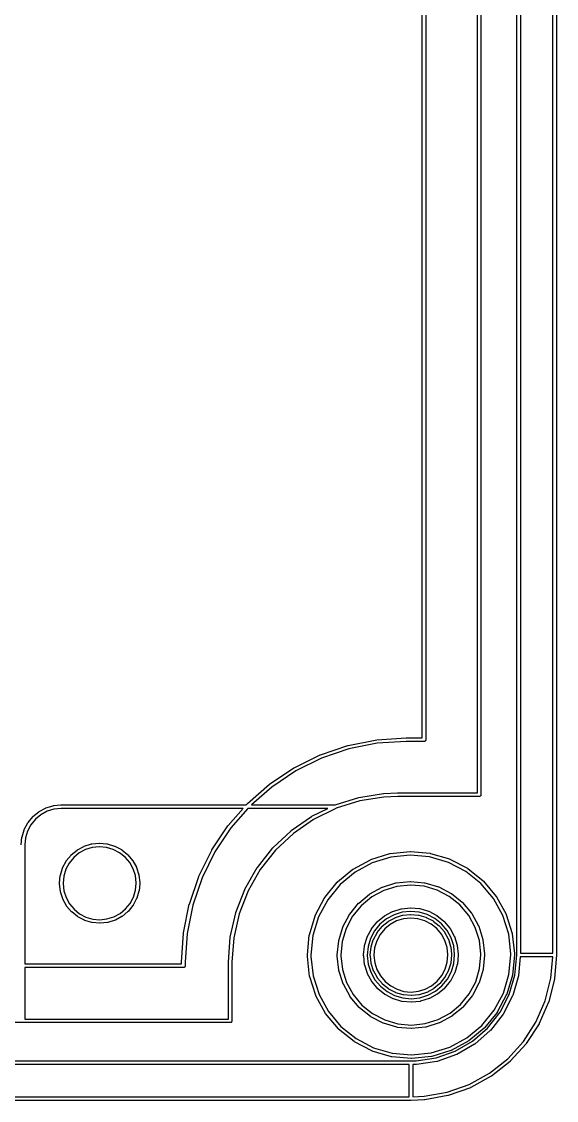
# Model space of a CAD drawing. Extents: x -9 to 156, y -358 to -97.
# Drawn here: x 134.04 to 156.38, y -187.57 to -142.5 of the extents above; entities that cross this region are included whole.
import ezdxf

# ---------------------------------------------------------------- set-up
doc = ezdxf.new("R2010")
doc.units = 0
doc.layers.add('BLACK', color=7, linetype='CONTINUOUS')

msp = doc.modelspace()

# ---------------------------------------------------------------- linework, layer by layer
at = {"layer": 'BLACK', "linetype": 'CONTINUOUS'}
for p, q in [((154.875, -103.575), (154.875, -181.425)), ((156.225, -181.425), (156.225, -103.575)), ((156.375, -103.504), (156.375, -181.496)), ((154.725, -181.496), (154.725, -113.596)), ((153.075, -174.725), (153.075, -119.575)), ((153.225, -119.504), (153.225, -174.796)), ((150.775, -172.425), (150.775, -121.875)), ((150.925, -121.804), (150.925, -172.496)), ((147.678, -172.743), (148.871, -172.506)), ((148.871, -172.506), (148.881, -172.505)), ((148.881, -172.505), (150.094, -172.425)), ((150.102, -172.575), (148.896, -172.654)), ((150.094, -172.425), (150.096, -172.425)), ((150.096, -172.425), (150.775, -172.425)), ((150.846, -172.575), (150.102, -172.575)), ((150.85, -172.575), (150.846, -172.575)), ((150.854, -172.575), (150.85, -172.575)), ((150.865, -172.574), (150.854, -172.575)), ((150.879, -172.57), (150.865, -172.574)), ((150.892, -172.563), (150.879, -172.57)), ((150.903, -172.553), (150.892, -172.563)), ((150.913, -172.542), (150.903, -172.553)), ((150.92, -172.529), (150.913, -172.542)), ((150.924, -172.515), (150.92, -172.529)), ((150.925, -172.5), (150.924, -172.515)), ((150.925, -172.496), (150.925, -172.5)), ((146.517, -173.137), (147.669, -172.746)), ((147.712, -172.889), (146.57, -173.277)), ((147.669, -172.746), (147.674, -172.744)), ((147.674, -172.744), (147.678, -172.743)), ((148.896, -172.654), (147.712, -172.889)), ((145.417, -173.679), (146.508, -173.141)), ((146.57, -173.277), (145.488, -173.811)), ((146.508, -173.141), (146.513, -173.139)), ((146.513, -173.139), (146.517, -173.137)), ((144.397, -174.359), (145.408, -173.684)), ((145.488, -173.811), (144.484, -174.481)), ((145.408, -173.684), (145.417, -173.679)), ((145.417, -173.679), (145.417, -173.679)), ((143.474, -175.168), (144.389, -174.365)), ((144.389, -174.365), (144.397, -174.359)), ((144.484, -174.481), (143.636, -175.225)), ((148.129, -174.913), (149.154, -174.75)), ((149.154, -174.75), (149.156, -174.75)), ((149.156, -174.75), (149.159, -174.75)), ((149.159, -174.75), (149.163, -174.749)), ((149.163, -174.749), (149.745, -174.725)), ((149.752, -174.875), (149.173, -174.899)), ((149.745, -174.725), (149.746, -174.725)), ((149.746, -174.725), (149.754, -174.725)), ((149.754, -174.875), (149.752, -174.875)), ((149.754, -174.725), (153.075, -174.725)), ((153.146, -174.875), (149.754, -174.875)), ((149.754, -174.875), (149.754, -174.875)), ((153.15, -174.875), (153.146, -174.875)), ((153.154, -174.875), (153.15, -174.875)), ((153.156, -174.875), (153.154, -174.875)), ((153.154, -174.875), (153.154, -174.875)), ((153.165, -174.874), (153.156, -174.875)), ((153.179, -174.87), (153.165, -174.874)), ((153.192, -174.863), (153.179, -174.87)), ((153.203, -174.853), (153.192, -174.863)), ((153.213, -174.842), (153.203, -174.853)), ((153.22, -174.829), (153.213, -174.842)), ((153.224, -174.815), (153.22, -174.829)), ((153.225, -174.8), (153.224, -174.815)), ((153.225, -174.796), (153.225, -174.8)), ((135.058, -175.353), (135.356, -175.261)), ((135.356, -175.261), (135.357, -175.261)), ((135.357, -175.261), (135.364, -175.259)), ((135.364, -175.259), (135.37, -175.258)), ((135.37, -175.258), (135.681, -175.225)), ((135.681, -175.225), (135.682, -175.225)), ((135.682, -175.225), (135.685, -175.225)), ((135.685, -175.225), (135.689, -175.225)), ((135.689, -175.225), (135.696, -175.225)), ((135.696, -175.225), (135.696, -175.225)), ((135.696, -175.225), (143.423, -175.225)), ((143.423, -175.225), (143.468, -175.174)), ((143.468, -175.174), (143.471, -175.171)), ((143.471, -175.171), (143.474, -175.168)), ((143.636, -175.225), (147.14, -175.225)), ((147.14, -175.225), (148.119, -174.916)), ((148.159, -175.061), (147.181, -175.369)), ((148.119, -174.916), (148.12, -174.915)), ((148.12, -174.915), (148.125, -174.914)), ((148.125, -174.914), (148.129, -174.913)), ((149.173, -174.899), (148.159, -175.061)), ((134.309, -175.967), (134.507, -175.725)), ((134.507, -175.724), (134.512, -175.72)), ((134.507, -175.725), (134.507, -175.724)), ((134.512, -175.72), (134.517, -175.715)), ((134.517, -175.715), (134.757, -175.516)), ((134.847, -175.636), (134.618, -175.826)), ((134.757, -175.516), (134.758, -175.515)), ((134.757, -175.516), (134.757, -175.516)), ((134.757, -175.516), (134.757, -175.516)), ((134.758, -175.515), (134.764, -175.511)), ((134.764, -175.511), (134.77, -175.508)), ((134.77, -175.508), (135.044, -175.359)), ((135.109, -175.494), (134.847, -175.636)), ((135.044, -175.359), (135.045, -175.359)), ((135.045, -175.359), (135.052, -175.356)), ((135.052, -175.356), (135.058, -175.353)), ((135.393, -175.406), (135.109, -175.494)), ((135.693, -175.375), (135.393, -175.406)), ((135.7, -175.375), (135.693, -175.375)), ((143.292, -175.375), (135.7, -175.375)), ((135.7, -175.375), (135.7, -175.375)), ((142.665, -176.089), (143.292, -175.375)), ((143.491, -175.375), (142.781, -176.184)), ((146.826, -175.375), (143.491, -175.375)), ((145.302, -176.298), (146.154, -175.707)), ((146.154, -175.707), (146.156, -175.706)), ((146.156, -175.706), (146.16, -175.704)), ((146.16, -175.704), (146.164, -175.701)), ((146.164, -175.701), (146.826, -175.375)), ((147.158, -175.378), (146.235, -175.833)), ((147.177, -175.371), (147.158, -175.378)), ((147.181, -175.37), (147.177, -175.371)), ((147.181, -175.369), (147.181, -175.37)), ((134.155, -176.255), (134.301, -175.979)), ((134.43, -176.056), (134.29, -176.319)), ((134.301, -175.979), (134.302, -175.978)), ((134.301, -175.979), (134.301, -175.979)), ((134.301, -175.979), (134.301, -175.979)), ((134.302, -175.978), (134.305, -175.973)), ((134.305, -175.973), (134.309, -175.967)), ((134.618, -175.826), (134.43, -176.056)), ((141.984, -177.108), (142.659, -176.097)), ((142.781, -176.184), (142.111, -177.188)), ((142.659, -176.097), (142.663, -176.093)), ((142.663, -176.093), (142.665, -176.089)), ((146.235, -175.833), (145.392, -176.418)), ((134.025, -176.893), (134.056, -176.582)), ((134.056, -176.581), (134.057, -176.574)), ((134.056, -176.582), (134.056, -176.581)), ((134.056, -176.582), (134.056, -176.582)), ((134.056, -176.582), (134.056, -176.582)), ((134.057, -176.574), (134.059, -176.568)), ((134.059, -176.568), (134.149, -176.269)), ((134.149, -176.268), (134.152, -176.261)), ((134.149, -176.269), (134.149, -176.268)), ((134.149, -176.269), (134.149, -176.269)), ((134.149, -176.269), (134.149, -176.269)), ((134.152, -176.261), (134.155, -176.255)), ((134.204, -176.604), (134.175, -176.9)), ((134.29, -176.319), (134.204, -176.604)), ((144.538, -177.016), (145.293, -176.305)), ((145.392, -176.418), (144.645, -177.122)), ((145.293, -176.305), (145.295, -176.304)), ((145.295, -176.304), (145.298, -176.301)), ((145.298, -176.301), (145.302, -176.298)), ((134.175, -176.9), (134.175, -176.9)), ((134.175, -176.9), (134.175, -176.903)), ((134.175, -176.903), (134.175, -176.904)), ((134.175, -176.904), (134.175, -181.875)), ((136.117, -177.315), (136.357, -177.116)), ((136.357, -177.116), (136.358, -177.115)), ((136.357, -177.116), (136.357, -177.116)), ((136.357, -177.116), (136.357, -177.116)), ((136.358, -177.115), (136.364, -177.111)), ((136.364, -177.111), (136.37, -177.108)), ((136.37, -177.108), (136.644, -176.959)), ((136.709, -177.094), (136.447, -177.236)), ((136.644, -176.959), (136.645, -176.959)), ((136.645, -176.959), (136.652, -176.956)), ((136.652, -176.956), (136.658, -176.953)), ((136.658, -176.953), (136.956, -176.861)), ((136.993, -177.006), (136.709, -177.094)), ((136.956, -176.861), (136.957, -176.861)), ((136.957, -176.861), (136.964, -176.859)), ((136.964, -176.859), (136.97, -176.858)), ((136.97, -176.858), (137.281, -176.825)), ((137.289, -176.975), (136.993, -177.006)), ((137.281, -176.825), (137.281, -176.825)), ((137.281, -176.825), (137.281, -176.825)), ((137.281, -176.825), (137.282, -176.825)), ((137.282, -176.825), (137.289, -176.825)), ((137.289, -176.825), (137.296, -176.825)), ((137.586, -177.002), (137.289, -176.975)), ((137.296, -176.825), (137.607, -176.854)), ((137.871, -177.086), (137.586, -177.002)), ((137.607, -176.854), (137.607, -176.854)), ((137.607, -176.854), (137.607, -176.854)), ((137.607, -176.854), (137.608, -176.854)), ((137.608, -176.854), (137.614, -176.855)), ((137.614, -176.855), (137.621, -176.856)), ((137.621, -176.856), (137.921, -176.945)), ((138.135, -177.224), (137.871, -177.086)), ((137.921, -176.945), (137.921, -176.945)), ((137.921, -176.945), (137.921, -176.945)), ((137.921, -176.945), (137.922, -176.945)), ((137.922, -176.945), (137.928, -176.947)), ((137.928, -176.947), (137.934, -176.95)), ((137.934, -176.95), (138.211, -177.095)), ((138.211, -177.095), (138.211, -177.095)), ((138.211, -177.095), (138.211, -177.095)), ((138.211, -177.095), (138.212, -177.095)), ((138.212, -177.095), (138.217, -177.099)), ((138.217, -177.099), (138.223, -177.103)), ((138.223, -177.103), (138.466, -177.298)), ((141.441, -178.208), (141.979, -177.117)), ((141.979, -177.117), (141.984, -177.108)), ((143.888, -177.839), (144.53, -177.024)), ((144.645, -177.122), (144.009, -177.928)), ((144.53, -177.024), (144.531, -177.023)), ((144.531, -177.023), (144.535, -177.02)), ((144.535, -177.02), (144.538, -177.016)), ((135.755, -177.855), (135.901, -177.579)), ((135.901, -177.579), (135.902, -177.578)), ((135.902, -177.578), (135.905, -177.573)), ((135.905, -177.573), (135.909, -177.567)), ((135.909, -177.567), (136.107, -177.325)), ((136.218, -177.426), (136.03, -177.656)), ((136.107, -177.324), (136.112, -177.32)), ((136.107, -177.325), (136.107, -177.324)), ((136.107, -177.325), (136.107, -177.325)), ((136.107, -177.325), (136.107, -177.325)), ((136.112, -177.32), (136.117, -177.315)), ((136.447, -177.236), (136.218, -177.426)), ((138.367, -177.411), (138.135, -177.224)), ((138.558, -177.639), (138.367, -177.411)), ((138.466, -177.298), (138.466, -177.298)), ((138.466, -177.298), (138.466, -177.298)), ((138.466, -177.298), (138.467, -177.299)), ((138.467, -177.299), (138.472, -177.304)), ((138.472, -177.304), (138.477, -177.309)), ((138.477, -177.309), (138.678, -177.548)), ((138.678, -177.548), (138.678, -177.549)), ((138.678, -177.549), (138.682, -177.554)), ((138.682, -177.554), (138.686, -177.56)), ((138.686, -177.56), (138.836, -177.834)), ((142.111, -177.188), (141.577, -178.27)), ((147.888, -177.911), (148.617, -177.516)), ((148.617, -177.516), (148.617, -177.516)), ((148.617, -177.516), (148.617, -177.516)), ((148.617, -177.516), (148.618, -177.516)), ((148.618, -177.516), (148.625, -177.513)), ((148.625, -177.513), (148.631, -177.51)), ((148.631, -177.51), (149.423, -177.265)), ((149.461, -177.411), (148.682, -177.652)), ((149.423, -177.265), (149.424, -177.265)), ((149.424, -177.265), (149.431, -177.264)), ((149.431, -177.264), (149.438, -177.262)), ((149.438, -177.262), (150.262, -177.176)), ((150.271, -177.325), (149.461, -177.411)), ((150.262, -177.176), (150.262, -177.176)), ((150.262, -177.176), (150.263, -177.176)), ((150.263, -177.176), (150.264, -177.175)), ((150.264, -177.175), (150.27, -177.175)), ((150.27, -177.175), (150.277, -177.175)), ((151.082, -177.399), (150.271, -177.325)), ((150.277, -177.175), (151.103, -177.251)), ((151.864, -177.629), (151.082, -177.399)), ((151.103, -177.251), (151.103, -177.251)), ((151.103, -177.251), (151.103, -177.251)), ((151.103, -177.251), (151.104, -177.251)), ((151.104, -177.251), (151.111, -177.252)), ((151.111, -177.252), (151.118, -177.253)), ((151.118, -177.253), (151.913, -177.488)), ((151.913, -177.488), (151.913, -177.488)), ((151.913, -177.488), (151.914, -177.488)), ((151.914, -177.488), (151.921, -177.49)), ((151.921, -177.49), (151.927, -177.493)), ((151.927, -177.493), (152.662, -177.877)), ((135.659, -178.168), (135.749, -177.869)), ((135.749, -177.868), (135.752, -177.861)), ((135.749, -177.869), (135.749, -177.868)), ((135.752, -177.861), (135.755, -177.855)), ((135.89, -177.919), (135.804, -178.204)), ((136.03, -177.656), (135.89, -177.919)), ((138.701, -177.899), (138.558, -177.639)), ((138.791, -178.183), (138.701, -177.899)), ((138.836, -177.834), (138.837, -177.834)), ((138.837, -177.834), (138.839, -177.841)), ((138.839, -177.841), (138.842, -177.847)), ((138.842, -177.847), (138.937, -178.145)), ((143.367, -178.749), (143.882, -177.848)), ((144.009, -177.928), (143.5, -178.819)), ((143.882, -177.848), (143.883, -177.847)), ((143.883, -177.847), (143.885, -177.843)), ((143.885, -177.843), (143.888, -177.839)), ((147.237, -178.448), (147.876, -177.919)), ((147.966, -178.039), (147.338, -178.558)), ((147.876, -177.918), (147.882, -177.914)), ((147.876, -177.919), (147.876, -177.918)), ((147.876, -177.919), (147.876, -177.919)), ((147.876, -177.919), (147.876, -177.919)), ((147.882, -177.914), (147.888, -177.911)), ((148.682, -177.652), (147.966, -178.039)), ((152.586, -178.007), (151.864, -177.629)), ((153.221, -178.517), (152.586, -178.007)), ((152.662, -177.877), (152.662, -177.877)), ((152.662, -177.877), (152.662, -177.877)), ((152.662, -177.877), (152.663, -177.878)), ((152.663, -177.878), (152.668, -177.882)), ((152.668, -177.882), (152.674, -177.885)), ((152.674, -177.885), (153.321, -178.405)), ((135.625, -178.493), (135.656, -178.182)), ((135.625, -178.496), (135.625, -178.493)), ((135.625, -178.499), (135.625, -178.496)), ((135.656, -178.181), (135.657, -178.174)), ((135.656, -178.182), (135.656, -178.181)), ((135.656, -178.182), (135.656, -178.182)), ((135.656, -178.182), (135.656, -178.182)), ((135.657, -178.174), (135.659, -178.168)), ((135.804, -178.204), (135.775, -178.503)), ((138.825, -178.482), (138.791, -178.183)), ((138.796, -178.796), (138.825, -178.497)), ((138.825, -178.497), (138.825, -178.482)), ((138.937, -178.145), (138.937, -178.145)), ((138.937, -178.145), (138.937, -178.145)), ((138.937, -178.145), (138.937, -178.146)), ((138.937, -178.146), (138.938, -178.152)), ((138.938, -178.152), (138.94, -178.159)), ((138.94, -178.159), (138.974, -178.469)), ((138.974, -178.469), (138.974, -178.47)), ((138.974, -178.47), (138.974, -178.474)), ((138.974, -178.474), (138.975, -178.477)), ((138.975, -178.477), (138.975, -178.499)), ((141.046, -179.369), (141.437, -178.217)), ((141.577, -178.27), (141.189, -179.412)), ((141.437, -178.217), (141.441, -178.208)), ((146.702, -179.101), (147.226, -178.458)), ((147.226, -178.458), (147.227, -178.457)), ((147.227, -178.457), (147.232, -178.452)), ((147.232, -178.452), (147.237, -178.448)), ((149.115, -178.663), (149.675, -178.49)), ((149.675, -178.49), (149.676, -178.489)), ((149.675, -178.49), (149.675, -178.49)), ((149.676, -178.489), (149.682, -178.488)), ((149.682, -178.488), (149.689, -178.487)), ((149.689, -178.487), (150.271, -178.425)), ((150.271, -178.425), (150.271, -178.425)), ((150.271, -178.425), (150.271, -178.425)), ((150.271, -178.425), (150.272, -178.425)), ((150.272, -178.425), (150.279, -178.425)), ((150.279, -178.425), (150.286, -178.425)), ((150.286, -178.425), (150.869, -178.478)), ((150.869, -178.478), (150.869, -178.478)), ((150.869, -178.478), (150.869, -178.478)), ((150.869, -178.478), (150.87, -178.479)), ((150.87, -178.479), (150.877, -178.48)), ((150.877, -178.48), (150.883, -178.481)), ((150.883, -178.481), (151.445, -178.646)), ((153.321, -178.405), (153.321, -178.406)), ((153.321, -178.406), (153.326, -178.411)), ((153.326, -178.411), (153.331, -178.415)), ((153.331, -178.415), (153.864, -179.051)), ((135.625, -178.501), (135.625, -178.499)), ((135.625, -178.523), (135.625, -178.501)), ((135.626, -178.526), (135.625, -178.523)), ((135.626, -178.53), (135.626, -178.526)), ((135.626, -178.531), (135.626, -178.53)), ((135.66, -178.841), (135.626, -178.531)), ((135.662, -178.848), (135.66, -178.841)), ((135.663, -178.854), (135.662, -178.848)), ((135.663, -178.855), (135.663, -178.854)), ((135.758, -179.153), (135.663, -178.855)), ((135.663, -178.855), (135.663, -178.855)), ((135.663, -178.855), (135.663, -178.855)), ((135.775, -178.503), (135.775, -178.518)), ((135.775, -178.518), (135.809, -178.817)), ((135.809, -178.817), (135.899, -179.101)), ((138.71, -179.081), (138.796, -178.796)), ((138.941, -178.832), (138.851, -179.131)), ((138.943, -178.826), (138.941, -178.832)), ((138.944, -178.819), (138.943, -178.826)), ((138.975, -178.507), (138.944, -178.818)), ((138.944, -178.818), (138.944, -178.819)), ((138.975, -178.499), (138.975, -178.501)), ((138.975, -178.501), (138.975, -178.504)), ((138.975, -178.504), (138.975, -178.507)), ((142.986, -179.726), (143.362, -178.759)), ((143.5, -178.819), (143.128, -179.775)), ((143.362, -178.759), (143.363, -178.757)), ((143.363, -178.757), (143.365, -178.753)), ((143.365, -178.753), (143.367, -178.749)), ((147.338, -178.558), (146.823, -179.19)), ((148.581, -178.951), (148.587, -178.947)), ((148.587, -178.947), (149.102, -178.668)), ((149.167, -178.804), (148.665, -179.075)), ((149.102, -178.668), (149.103, -178.668)), ((149.103, -178.668), (149.109, -178.665)), ((149.109, -178.665), (149.115, -178.663)), ((149.712, -178.635), (149.167, -178.804)), ((150.28, -178.575), (149.712, -178.635)), ((150.848, -178.627), (150.28, -178.575)), ((151.396, -178.788), (150.848, -178.627)), ((151.901, -179.053), (151.396, -178.788)), ((151.445, -178.646), (151.445, -178.647)), ((151.445, -178.647), (151.445, -178.647)), ((151.445, -178.647), (151.446, -178.647)), ((151.446, -178.647), (151.452, -178.649)), ((151.452, -178.649), (151.459, -178.652)), ((151.459, -178.652), (151.977, -178.923)), ((151.977, -178.923), (151.977, -178.923)), ((151.977, -178.923), (151.977, -178.923)), ((151.977, -178.923), (151.978, -178.924)), ((151.978, -178.924), (151.984, -178.928)), ((151.984, -178.928), (151.99, -178.931)), ((151.99, -178.931), (152.446, -179.298)), ((153.745, -179.141), (153.221, -178.517)), ((135.761, -179.159), (135.758, -179.153)), ((135.763, -179.166), (135.761, -179.159)), ((135.764, -179.166), (135.763, -179.166)), ((135.914, -179.44), (135.764, -179.166)), ((135.899, -179.101), (136.042, -179.361)), ((136.042, -179.361), (136.233, -179.589)), ((138.382, -179.574), (138.57, -179.344)), ((138.57, -179.344), (138.71, -179.081)), ((138.845, -179.145), (138.699, -179.421)), ((138.848, -179.139), (138.845, -179.145)), ((138.851, -179.132), (138.848, -179.139)), ((138.851, -179.131), (138.851, -179.131)), ((138.851, -179.131), (138.851, -179.131)), ((138.851, -179.131), (138.851, -179.132)), ((140.806, -180.571), (141.043, -179.378)), ((141.043, -179.378), (141.045, -179.374)), ((141.045, -179.374), (141.046, -179.369)), ((146.304, -179.845), (146.694, -179.113)), ((146.823, -179.19), (146.44, -179.909)), ((146.694, -179.112), (146.698, -179.106)), ((146.694, -179.113), (146.694, -179.112)), ((146.694, -179.113), (146.694, -179.113)), ((146.694, -179.113), (146.694, -179.113)), ((146.698, -179.106), (146.702, -179.101)), ((147.743, -179.792), (148.113, -179.339)), ((148.113, -179.339), (148.114, -179.338)), ((148.114, -179.338), (148.119, -179.333)), ((148.119, -179.333), (148.123, -179.328)), ((148.123, -179.328), (148.575, -178.955)), ((148.665, -179.075), (148.225, -179.439)), ((148.575, -178.954), (148.581, -178.951)), ((148.575, -178.955), (148.575, -178.954)), ((152.346, -179.41), (151.901, -179.053)), ((152.446, -179.298), (152.446, -179.298)), ((152.446, -179.298), (152.446, -179.298)), ((152.446, -179.298), (152.447, -179.299)), ((152.447, -179.299), (152.452, -179.304)), ((152.452, -179.304), (152.456, -179.308)), ((152.456, -179.308), (152.833, -179.757)), ((154.137, -179.855), (153.745, -179.141)), ((153.864, -179.051), (153.865, -179.051)), ((153.865, -179.051), (153.869, -179.057)), ((153.869, -179.057), (153.872, -179.063)), ((153.872, -179.063), (154.272, -179.79)), ((135.918, -179.446), (135.914, -179.44)), ((135.922, -179.451), (135.918, -179.446)), ((135.922, -179.452), (135.922, -179.451)), ((136.123, -179.691), (135.922, -179.452)), ((135.922, -179.452), (135.922, -179.452)), ((135.922, -179.452), (135.922, -179.452)), ((136.128, -179.696), (136.123, -179.691)), ((136.133, -179.701), (136.128, -179.696)), ((136.134, -179.702), (136.133, -179.701)), ((136.377, -179.897), (136.134, -179.702)), ((136.134, -179.702), (136.134, -179.702)), ((136.134, -179.702), (136.134, -179.702)), ((136.233, -179.589), (136.465, -179.776)), ((136.465, -179.776), (136.729, -179.914)), ((137.891, -179.906), (138.153, -179.764)), ((138.153, -179.764), (138.382, -179.574)), ((138.483, -179.685), (138.243, -179.884)), ((138.488, -179.68), (138.483, -179.685)), ((138.493, -179.676), (138.488, -179.68)), ((138.691, -179.433), (138.493, -179.675)), ((138.493, -179.675), (138.493, -179.675)), ((138.493, -179.675), (138.493, -179.675)), ((138.493, -179.675), (138.493, -179.676)), ((138.695, -179.427), (138.691, -179.433)), ((138.698, -179.422), (138.695, -179.427)), ((138.699, -179.421), (138.698, -179.422)), ((141.189, -179.412), (140.954, -180.596)), ((142.754, -180.749), (142.983, -179.737)), ((143.128, -179.775), (142.901, -180.776)), ((142.983, -179.735), (142.985, -179.731)), ((142.983, -179.737), (142.983, -179.735)), ((142.985, -179.731), (142.986, -179.726)), ((146.302, -179.851), (146.304, -179.845)), ((147.46, -180.322), (147.735, -179.805)), ((147.735, -179.805), (147.736, -179.804)), ((147.736, -179.804), (147.739, -179.798)), ((147.739, -179.798), (147.743, -179.792)), ((148.225, -179.439), (147.864, -179.882)), ((149.202, -179.859), (149.528, -179.682)), ((149.593, -179.818), (149.28, -179.987)), ((149.528, -179.682), (149.529, -179.682)), ((149.529, -179.682), (149.535, -179.679)), ((149.535, -179.679), (149.542, -179.677)), ((149.542, -179.677), (149.896, -179.567)), ((149.933, -179.713), (149.593, -179.818)), ((149.65, -179.934), (149.952, -179.84)), ((149.896, -179.567), (149.897, -179.567)), ((149.897, -179.567), (149.903, -179.566)), ((149.903, -179.566), (149.91, -179.564)), ((149.91, -179.564), (150.279, -179.525)), ((150.287, -179.675), (149.933, -179.713)), ((149.952, -179.84), (149.952, -179.84)), ((149.952, -179.84), (149.953, -179.84)), ((149.953, -179.84), (149.96, -179.839)), ((149.96, -179.839), (149.966, -179.837)), ((149.966, -179.837), (150.281, -179.804)), ((150.279, -179.525), (150.279, -179.525)), ((150.279, -179.525), (150.279, -179.525)), ((150.279, -179.525), (150.28, -179.525)), ((150.28, -179.525), (150.287, -179.525)), ((150.281, -179.804), (150.281, -179.804)), ((150.281, -179.804), (150.281, -179.804)), ((150.281, -179.804), (150.282, -179.804)), ((150.282, -179.804), (150.289, -179.804)), ((150.287, -179.525), (150.294, -179.525)), ((150.642, -179.708), (150.287, -179.675)), ((150.289, -179.804), (150.295, -179.804)), ((150.294, -179.525), (150.663, -179.559)), ((150.295, -179.804), (150.611, -179.833)), ((150.611, -179.833), (150.611, -179.833)), ((150.611, -179.833), (150.611, -179.833)), ((150.611, -179.833), (150.612, -179.833)), ((150.612, -179.833), (150.618, -179.834)), ((150.618, -179.834), (150.625, -179.836)), ((150.625, -179.836), (150.928, -179.925)), ((150.984, -179.808), (150.642, -179.708)), ((150.663, -179.559), (150.663, -179.559)), ((150.663, -179.559), (150.663, -179.559)), ((150.663, -179.559), (150.664, -179.559)), ((150.664, -179.559), (150.67, -179.56)), ((150.67, -179.56), (150.677, -179.562)), ((150.677, -179.562), (151.033, -179.666)), ((151.299, -179.973), (150.984, -179.808)), ((151.033, -179.666), (151.034, -179.667)), ((151.034, -179.667), (151.04, -179.669)), ((151.04, -179.669), (151.046, -179.672)), ((151.046, -179.672), (151.375, -179.844)), ((151.375, -179.844), (151.375, -179.844)), ((151.375, -179.844), (151.375, -179.844)), ((151.375, -179.844), (151.376, -179.844)), ((151.376, -179.844), (151.382, -179.848)), ((151.382, -179.848), (151.387, -179.852)), ((152.713, -179.848), (152.346, -179.41)), ((152.988, -180.348), (152.713, -179.848)), ((152.833, -179.757), (152.833, -179.757)), ((152.833, -179.757), (152.833, -179.757)), ((152.833, -179.757), (152.833, -179.758)), ((152.833, -179.758), (152.837, -179.763)), ((152.837, -179.763), (152.841, -179.769)), ((152.841, -179.769), (153.123, -180.282)), ((154.272, -179.79), (154.273, -179.791)), ((154.273, -179.791), (154.275, -179.797)), ((154.275, -179.797), (154.278, -179.803)), ((154.278, -179.803), (154.529, -180.594)), ((136.383, -179.901), (136.377, -179.897)), ((136.388, -179.905), (136.383, -179.901)), ((136.389, -179.905), (136.388, -179.905)), ((136.666, -180.05), (136.389, -179.905)), ((136.389, -179.905), (136.389, -179.905)), ((136.389, -179.905), (136.389, -179.905)), ((136.672, -180.052), (136.666, -180.05)), ((136.678, -180.055), (136.672, -180.052)), ((136.679, -180.055), (136.678, -180.055)), ((136.979, -180.144), (136.679, -180.055)), ((136.729, -179.914), (137.014, -179.998)), ((136.986, -180.145), (136.979, -180.144)), ((136.992, -180.146), (136.986, -180.145)), ((136.993, -180.146), (136.992, -180.146)), ((137.304, -180.175), (136.993, -180.146)), ((136.993, -180.146), (136.993, -180.146)), ((136.993, -180.146), (136.993, -180.146)), ((137.014, -179.998), (137.311, -180.025)), ((137.311, -180.175), (137.304, -180.175)), ((137.311, -180.025), (137.607, -179.993)), ((137.318, -180.175), (137.311, -180.175)), ((137.319, -180.175), (137.318, -180.175)), ((137.63, -180.142), (137.319, -180.175)), ((137.319, -180.175), (137.319, -180.175)), ((137.319, -180.175), (137.319, -180.175)), ((137.607, -179.993), (137.891, -179.906)), ((137.636, -180.141), (137.63, -180.142)), ((137.643, -180.139), (137.636, -180.141)), ((137.644, -180.139), (137.643, -180.139)), ((137.942, -180.047), (137.644, -180.139)), ((137.644, -180.139), (137.644, -180.139)), ((137.949, -180.044), (137.942, -180.047)), ((137.955, -180.041), (137.949, -180.044)), ((137.956, -180.041), (137.955, -180.041)), ((138.23, -179.892), (137.956, -180.041)), ((138.236, -179.889), (138.23, -179.892)), ((138.242, -179.885), (138.236, -179.889)), ((138.243, -179.884), (138.242, -179.885)), ((138.243, -179.884), (138.243, -179.884)), ((138.243, -179.884), (138.243, -179.884)), ((146.059, -180.653), (146.299, -179.859)), ((146.44, -179.909), (146.205, -180.689)), ((146.299, -179.858), (146.302, -179.851)), ((146.299, -179.859), (146.299, -179.858)), ((147.864, -179.882), (147.596, -180.386)), ((148.659, -180.401), (148.894, -180.114)), ((149.005, -180.214), (148.78, -180.49)), ((148.894, -180.113), (148.899, -180.108)), ((148.894, -180.114), (148.894, -180.113)), ((148.899, -180.108), (148.904, -180.103)), ((148.904, -180.103), (149.19, -179.867)), ((149.28, -179.987), (149.005, -180.214)), ((149.097, -180.305), (149.102, -180.3)), ((149.102, -180.3), (149.346, -180.098)), ((149.19, -179.867), (149.191, -179.866)), ((149.191, -179.866), (149.196, -179.863)), ((149.196, -179.863), (149.202, -179.859)), ((149.436, -180.219), (149.203, -180.411)), ((149.346, -180.098), (149.352, -180.094)), ((149.346, -180.098), (149.346, -180.098)), ((149.352, -180.094), (149.358, -180.09)), ((149.358, -180.09), (149.636, -179.94)), ((149.701, -180.075), (149.436, -180.219)), ((149.636, -179.94), (149.637, -179.939)), ((149.637, -179.939), (149.643, -179.937)), ((149.643, -179.937), (149.65, -179.934)), ((149.989, -179.986), (149.701, -180.075)), ((150.289, -179.954), (149.989, -179.986)), ((150.59, -179.982), (150.289, -179.954)), ((150.879, -180.067), (150.59, -179.982)), ((151.146, -180.207), (150.879, -180.067)), ((150.928, -179.925), (150.928, -179.925)), ((150.928, -179.925), (150.929, -179.925)), ((150.929, -179.925), (150.936, -179.928)), ((150.936, -179.928), (150.942, -179.93)), ((150.942, -179.93), (151.222, -180.077)), ((151.382, -180.396), (151.146, -180.207)), ((151.222, -180.077), (151.222, -180.077)), ((151.222, -180.077), (151.222, -180.077)), ((151.222, -180.077), (151.223, -180.078)), ((151.223, -180.078), (151.229, -180.081)), ((151.229, -180.081), (151.235, -180.085)), ((151.235, -180.085), (151.481, -180.283)), ((151.577, -180.196), (151.299, -179.973)), ((151.387, -179.852), (151.676, -180.084)), ((151.481, -180.283), (151.481, -180.283)), ((151.481, -180.283), (151.481, -180.283)), ((151.481, -180.283), (151.482, -180.284)), ((151.482, -180.284), (151.487, -180.289)), ((151.487, -180.289), (151.492, -180.294)), ((151.492, -180.294), (151.695, -180.536)), ((151.806, -180.469), (151.577, -180.196)), ((151.676, -180.084), (151.676, -180.084)), ((151.676, -180.084), (151.676, -180.084)), ((151.676, -180.084), (151.677, -180.085)), ((151.677, -180.085), (151.682, -180.09)), ((151.682, -180.09), (151.687, -180.094)), ((151.687, -180.094), (151.925, -180.378)), ((153.123, -180.282), (153.123, -180.282)), ((153.123, -180.282), (153.123, -180.282)), ((153.123, -180.282), (153.124, -180.283)), ((153.124, -180.283), (153.126, -180.289)), ((153.126, -180.289), (153.129, -180.295)), ((153.129, -180.295), (153.306, -180.854)), ((154.383, -180.632), (154.137, -179.855)), ((140.725, -181.794), (140.805, -180.581)), ((140.805, -180.581), (140.806, -180.571)), ((140.954, -180.596), (140.875, -181.799)), ((142.753, -180.753), (142.754, -180.749)), ((145.975, -181.493), (146.056, -180.667)), ((146.056, -180.666), (146.058, -180.66)), ((146.056, -180.667), (146.056, -180.666)), ((146.056, -180.667), (146.056, -180.667)), ((146.056, -180.667), (146.056, -180.667)), ((146.058, -180.66), (146.059, -180.653)), ((146.205, -180.689), (146.125, -181.503)), ((147.285, -180.896), (147.455, -180.335)), ((147.596, -180.386), (147.431, -180.932)), ((147.455, -180.334), (147.458, -180.328)), ((147.455, -180.335), (147.455, -180.334)), ((147.458, -180.328), (147.46, -180.322)), ((148.472, -180.753), (148.475, -180.747)), ((148.475, -180.747), (148.477, -180.741)), ((148.477, -180.741), (148.651, -180.413)), ((148.78, -180.49), (148.613, -180.805)), ((148.651, -180.413), (148.652, -180.412)), ((148.652, -180.412), (148.656, -180.407)), ((148.656, -180.407), (148.659, -180.401)), ((148.735, -180.847), (148.884, -180.568)), ((149.012, -180.645), (148.871, -180.911)), ((148.884, -180.567), (148.888, -180.561)), ((148.884, -180.568), (148.884, -180.567)), ((148.884, -180.568), (148.884, -180.568)), ((148.884, -180.568), (148.884, -180.568)), ((148.888, -180.561), (148.892, -180.555)), ((148.892, -180.555), (149.092, -180.31)), ((149.203, -180.411), (149.012, -180.645)), ((149.092, -180.309), (149.097, -180.305)), ((149.092, -180.31), (149.092, -180.309)), ((151.575, -180.627), (151.382, -180.396)), ((151.721, -180.891), (151.575, -180.627)), ((151.695, -180.536), (151.695, -180.536)), ((151.695, -180.536), (151.695, -180.536)), ((151.695, -180.536), (151.696, -180.537)), ((151.696, -180.537), (151.7, -180.542)), ((151.7, -180.542), (151.703, -180.548)), ((151.703, -180.548), (151.856, -180.825)), ((151.977, -180.781), (151.806, -180.469)), ((151.925, -180.378), (151.925, -180.378)), ((151.925, -180.378), (151.925, -180.378)), ((151.925, -180.378), (151.926, -180.379)), ((151.926, -180.379), (151.93, -180.385)), ((151.93, -180.385), (151.933, -180.39)), ((151.933, -180.39), (152.112, -180.715)), ((152.112, -180.715), (152.112, -180.715)), ((152.112, -180.715), (152.112, -180.715)), ((152.112, -180.715), (152.113, -180.716)), ((152.113, -180.716), (152.115, -180.723)), ((152.115, -180.723), (152.118, -180.729)), ((152.118, -180.729), (152.23, -181.082)), ((153.161, -180.892), (152.988, -180.348)), ((154.475, -181.445), (154.383, -180.632)), ((154.529, -180.594), (154.529, -180.594)), ((154.529, -180.594), (154.529, -180.594)), ((154.529, -180.594), (154.529, -180.595)), ((154.529, -180.595), (154.53, -180.601)), ((154.53, -180.601), (154.532, -180.608)), ((154.532, -180.608), (154.624, -181.432)), ((142.675, -181.794), (142.752, -180.76)), ((142.752, -180.758), (142.753, -180.753)), ((142.752, -180.76), (142.752, -180.758)), ((142.901, -180.776), (142.825, -181.799)), ((147.225, -181.493), (147.282, -180.91)), ((147.282, -180.91), (147.283, -180.909)), ((147.282, -180.91), (147.282, -180.91)), ((147.282, -180.91), (147.282, -180.91)), ((147.283, -180.909), (147.284, -180.902)), ((147.284, -180.902), (147.285, -180.896)), ((147.431, -180.932), (147.375, -181.503)), ((148.325, -181.493), (148.362, -181.124)), ((148.362, -181.123), (148.363, -181.116)), ((148.362, -181.124), (148.362, -181.123)), ((148.362, -181.124), (148.362, -181.124)), ((148.362, -181.124), (148.362, -181.124)), ((148.363, -181.116), (148.364, -181.109)), ((148.364, -181.109), (148.472, -180.754)), ((148.472, -180.754), (148.472, -180.753)), ((148.51, -181.146), (148.475, -181.503)), ((148.613, -180.805), (148.51, -181.146)), ((148.604, -181.493), (148.635, -181.178)), ((148.635, -181.177), (148.637, -181.17)), ((148.635, -181.178), (148.635, -181.177)), ((148.635, -181.178), (148.635, -181.178)), ((148.635, -181.178), (148.635, -181.178)), ((148.637, -181.17), (148.638, -181.163)), ((148.638, -181.163), (148.729, -180.861)), ((148.729, -180.861), (148.73, -180.86)), ((148.73, -180.86), (148.732, -180.853)), ((148.732, -180.853), (148.735, -180.847)), ((148.784, -181.2), (148.754, -181.503)), ((148.871, -180.911), (148.784, -181.2)), ((151.812, -181.179), (151.721, -180.891)), ((151.846, -181.482), (151.812, -181.179)), ((151.856, -180.825), (151.856, -180.826)), ((151.856, -180.826), (151.859, -180.832)), ((151.859, -180.832), (151.862, -180.839)), ((151.862, -180.839), (151.957, -181.14)), ((151.957, -181.14), (151.957, -181.14)), ((151.957, -181.14), (151.957, -181.14)), ((151.957, -181.14), (151.957, -181.141)), ((151.957, -181.141), (151.959, -181.148)), ((151.959, -181.148), (151.96, -181.155)), ((151.96, -181.155), (151.995, -181.469)), ((152.085, -181.121), (151.977, -180.781)), ((152.125, -181.478), (152.085, -181.121)), ((152.23, -181.082), (152.23, -181.082)), ((152.23, -181.082), (152.23, -181.082)), ((152.23, -181.082), (152.23, -181.083)), ((152.23, -181.083), (152.232, -181.09)), ((152.232, -181.09), (152.233, -181.097)), ((152.233, -181.097), (152.274, -181.465)), ((153.225, -181.463), (153.161, -180.892)), ((153.306, -180.854), (153.306, -180.854)), ((153.306, -180.854), (153.306, -180.854)), ((153.306, -180.854), (153.306, -180.855)), ((153.306, -180.855), (153.308, -180.861)), ((153.308, -180.861), (153.309, -180.868)), ((153.309, -180.868), (153.374, -181.45)), ((145.975, -181.496), (145.975, -181.493)), ((145.975, -181.499), (145.975, -181.496)), ((145.975, -181.501), (145.975, -181.499)), ((145.975, -181.56), (145.975, -181.501)), ((145.976, -181.563), (145.975, -181.56)), ((145.976, -181.567), (145.976, -181.563)), ((145.976, -181.568), (145.976, -181.567)), ((146.068, -182.392), (145.976, -181.568)), ((146.125, -181.503), (146.125, -181.555)), ((146.125, -181.555), (146.217, -182.368)), ((147.225, -181.496), (147.225, -181.493)), ((147.225, -181.499), (147.225, -181.496)), ((147.225, -181.501), (147.225, -181.499)), ((147.225, -181.542), (147.225, -181.501)), ((147.226, -181.546), (147.225, -181.542)), ((147.226, -181.549), (147.226, -181.546)), ((147.226, -181.55), (147.226, -181.549)), ((147.291, -182.132), (147.226, -181.55)), ((147.375, -181.503), (147.375, -181.537)), ((147.375, -181.537), (147.439, -182.108)), ((148.325, -181.496), (148.325, -181.493)), ((148.325, -181.499), (148.325, -181.496)), ((148.325, -181.501), (148.325, -181.499)), ((148.325, -181.527), (148.325, -181.501)), ((148.326, -181.53), (148.325, -181.527)), ((148.326, -181.534), (148.326, -181.53)), ((148.326, -181.535), (148.326, -181.534)), ((148.367, -181.903), (148.326, -181.535)), ((148.475, -181.503), (148.475, -181.522)), ((148.475, -181.522), (148.515, -181.879)), ((148.604, -181.496), (148.604, -181.493)), ((148.604, -181.499), (148.604, -181.496)), ((148.604, -181.501), (148.604, -181.499)), ((148.604, -181.523), (148.604, -181.501)), ((148.604, -181.527), (148.604, -181.523)), ((148.604, -181.53), (148.604, -181.527)), ((148.605, -181.531), (148.604, -181.53)), ((148.64, -181.845), (148.605, -181.531)), ((148.754, -181.503), (148.754, -181.518)), ((148.754, -181.518), (148.788, -181.821)), ((151.816, -181.8), (151.846, -181.497)), ((151.846, -181.497), (151.846, -181.482)), ((151.996, -181.507), (151.965, -181.822)), ((151.995, -181.469), (151.996, -181.47)), ((151.996, -181.47), (151.996, -181.473)), ((151.996, -181.473), (151.996, -181.477)), ((151.996, -181.477), (151.996, -181.499)), ((151.996, -181.499), (151.996, -181.501)), ((151.996, -181.501), (151.996, -181.504)), ((151.996, -181.504), (151.996, -181.507)), ((152.09, -181.854), (152.125, -181.497)), ((152.125, -181.497), (152.125, -181.478)), ((152.275, -181.507), (152.238, -181.876)), ((152.274, -181.465), (152.274, -181.466)), ((152.274, -181.466), (152.274, -181.47)), ((152.274, -181.47), (152.275, -181.473)), ((152.275, -181.473), (152.275, -181.499)), ((152.275, -181.499), (152.275, -181.501)), ((152.275, -181.501), (152.275, -181.504)), ((152.275, -181.504), (152.275, -181.507)), ((153.169, -182.068), (153.225, -181.497)), ((153.225, -181.497), (153.225, -181.463)), ((153.375, -181.507), (153.318, -182.09)), ((153.374, -181.45), (153.374, -181.451)), ((153.374, -181.451), (153.374, -181.454)), ((153.374, -181.454), (153.375, -181.458)), ((153.375, -181.458), (153.375, -181.499)), ((153.375, -181.499), (153.375, -181.501)), ((153.375, -181.501), (153.375, -181.504)), ((153.375, -181.504), (153.375, -181.507)), ((154.395, -182.311), (154.475, -181.497)), ((154.475, -181.497), (154.475, -181.445)), ((154.625, -181.507), (154.544, -182.333)), ((154.624, -181.432), (154.624, -181.433)), ((154.624, -181.433), (154.624, -181.437)), ((154.624, -181.437), (154.625, -181.44)), ((154.625, -181.44), (154.625, -181.499)), ((154.625, -181.499), (154.625, -181.501)), ((154.625, -181.501), (154.625, -181.504)), ((154.625, -181.504), (154.625, -181.507)), ((154.645, -182.337), (154.725, -181.5)), ((154.725, -181.5), (154.725, -181.496)), ((154.725, -181.5), (154.725, -181.5)), ((154.868, -181.575), (154.793, -182.358)), ((156.219, -181.575), (154.868, -181.575)), ((154.875, -181.425), (156.225, -181.425)), ((156.145, -182.468), (156.219, -181.575)), ((156.375, -181.507), (156.294, -182.486)), ((156.375, -181.496), (156.375, -181.5)), ((156.375, -181.5), (156.375, -181.507)), ((134.175, -181.875), (140.725, -181.875)), ((140.796, -182.025), (134.175, -182.025)), ((134.175, -182.025), (134.175, -184.175)), ((140.725, -181.8), (140.725, -181.794)), ((140.725, -181.804), (140.725, -181.8)), ((140.725, -181.875), (140.725, -181.804)), ((140.8, -182.025), (140.796, -182.025)), ((140.804, -182.025), (140.8, -182.025)), ((140.815, -182.024), (140.804, -182.025)), ((140.829, -182.02), (140.815, -182.024)), ((140.842, -182.013), (140.829, -182.02)), ((140.853, -182.003), (140.842, -182.013)), ((140.863, -181.992), (140.853, -182.003)), ((140.87, -181.979), (140.863, -181.992)), ((140.874, -181.965), (140.87, -181.979)), ((140.875, -181.95), (140.874, -181.965)), ((140.875, -181.799), (140.875, -181.8)), ((140.875, -181.8), (140.875, -181.804)), ((140.875, -181.804), (140.875, -181.946)), ((140.875, -181.946), (140.875, -181.95)), ((142.675, -181.8), (142.675, -181.794)), ((142.675, -181.804), (142.675, -181.8)), ((142.675, -184.175), (142.675, -181.804)), ((142.825, -181.799), (142.825, -181.8)), ((142.825, -181.8), (142.825, -181.804)), ((142.825, -181.804), (142.825, -184.246)), ((148.368, -181.91), (148.367, -181.903)), ((148.37, -181.917), (148.368, -181.91)), ((148.37, -181.918), (148.37, -181.917)), ((148.482, -182.271), (148.37, -181.918)), ((148.37, -181.918), (148.37, -181.918)), ((148.37, -181.918), (148.37, -181.918)), ((148.515, -181.879), (148.623, -182.219)), ((148.641, -181.852), (148.64, -181.845)), ((148.643, -181.859), (148.641, -181.852)), ((148.643, -181.86), (148.643, -181.859)), ((148.738, -182.161), (148.643, -181.86)), ((148.643, -181.86), (148.643, -181.86)), ((148.643, -181.86), (148.643, -181.86)), ((148.788, -181.821), (148.879, -182.109)), ((151.588, -182.355), (151.729, -182.089)), ((151.729, -182.089), (151.816, -181.8)), ((151.962, -181.837), (151.871, -182.139)), ((151.963, -181.83), (151.962, -181.837)), ((151.965, -181.823), (151.963, -181.83)), ((151.965, -181.822), (151.965, -181.822)), ((151.965, -181.822), (151.965, -181.822)), ((151.965, -181.822), (151.965, -181.823)), ((151.987, -182.195), (152.09, -181.854)), ((152.236, -181.891), (152.128, -182.246)), ((152.237, -181.884), (152.236, -181.891)), ((152.238, -181.877), (152.237, -181.884)), ((152.238, -181.876), (152.238, -181.876)), ((152.238, -181.876), (152.238, -181.876)), ((152.238, -181.876), (152.238, -181.877)), ((153.004, -182.614), (153.169, -182.068)), ((153.316, -182.098), (153.315, -182.104)), ((153.317, -182.091), (153.316, -182.098)), ((153.318, -182.09), (153.317, -182.091)), ((146.07, -182.399), (146.068, -182.392)), ((146.071, -182.405), (146.07, -182.399)), ((146.071, -182.406), (146.071, -182.405)), ((146.322, -183.197), (146.071, -182.406)), ((146.071, -182.406), (146.071, -182.406)), ((146.071, -182.406), (146.071, -182.406)), ((146.217, -182.368), (146.463, -183.145)), ((147.292, -182.139), (147.291, -182.132)), ((147.294, -182.145), (147.292, -182.139)), ((147.294, -182.146), (147.294, -182.145)), ((147.471, -182.705), (147.294, -182.146)), ((147.294, -182.146), (147.294, -182.146)), ((147.294, -182.146), (147.294, -182.146)), ((147.439, -182.108), (147.612, -182.652)), ((148.485, -182.277), (148.482, -182.271)), ((148.487, -182.284), (148.485, -182.277)), ((148.488, -182.285), (148.487, -182.284)), ((148.667, -182.61), (148.488, -182.285)), ((148.623, -182.219), (148.794, -182.531)), ((148.741, -182.168), (148.738, -182.161)), ((148.744, -182.174), (148.741, -182.168)), ((148.744, -182.175), (148.744, -182.174)), ((148.897, -182.452), (148.744, -182.175)), ((148.794, -182.531), (149.023, -182.804)), ((148.879, -182.109), (149.025, -182.373)), ((148.901, -182.458), (148.897, -182.452)), ((148.904, -182.463), (148.901, -182.458)), ((148.905, -182.464), (148.904, -182.463)), ((149.108, -182.706), (148.905, -182.464)), ((148.905, -182.464), (148.905, -182.464)), ((148.905, -182.464), (148.905, -182.464)), ((149.025, -182.373), (149.218, -182.604)), ((151.397, -182.589), (151.588, -182.355)), ((151.708, -182.445), (151.508, -182.69)), ((151.595, -182.786), (151.82, -182.51)), ((151.712, -182.439), (151.708, -182.445)), ((151.716, -182.433), (151.712, -182.439)), ((151.865, -182.153), (151.716, -182.432)), ((151.716, -182.432), (151.716, -182.433)), ((151.82, -182.51), (151.987, -182.195)), ((151.868, -182.147), (151.865, -182.153)), ((151.87, -182.14), (151.868, -182.147)), ((151.871, -182.139), (151.87, -182.14)), ((152.123, -182.259), (151.949, -182.587)), ((152.125, -182.253), (152.123, -182.259)), ((152.128, -182.247), (152.125, -182.253)), ((152.128, -182.246), (152.128, -182.246)), ((152.128, -182.246), (152.128, -182.246)), ((152.128, -182.246), (152.128, -182.247)), ((153.315, -182.104), (153.145, -182.665)), ((154.16, -183.091), (154.395, -182.311)), ((154.541, -182.347), (154.301, -183.141)), ((154.408, -183.143), (154.645, -182.337)), ((154.542, -182.34), (154.541, -182.347)), ((154.544, -182.334), (154.542, -182.34)), ((154.544, -182.333), (154.544, -182.334)), ((154.791, -182.372), (154.55, -183.192)), ((154.792, -182.365), (154.791, -182.369)), ((154.791, -182.369), (154.791, -182.372)), ((154.793, -182.358), (154.792, -182.365)), ((155.909, -183.409), (156.145, -182.468)), ((156.292, -182.498), (156.053, -183.452)), ((156.293, -182.493), (156.292, -182.498)), ((156.294, -182.488), (156.293, -182.493)), ((156.294, -182.486), (156.294, -182.488)), ((147.474, -182.711), (147.471, -182.705)), ((147.476, -182.717), (147.474, -182.711)), ((147.477, -182.718), (147.476, -182.717)), ((147.759, -183.231), (147.477, -182.718)), ((147.477, -182.718), (147.477, -182.718)), ((147.477, -182.718), (147.477, -182.718)), ((147.612, -182.652), (147.887, -183.152)), ((148.67, -182.615), (148.667, -182.61)), ((148.674, -182.621), (148.67, -182.615)), ((148.675, -182.622), (148.674, -182.621)), ((148.913, -182.906), (148.675, -182.622)), ((148.675, -182.622), (148.675, -182.622)), ((148.675, -182.622), (148.675, -182.622)), ((148.918, -182.91), (148.913, -182.906)), ((148.923, -182.915), (148.918, -182.91)), ((148.924, -182.916), (148.923, -182.915)), ((149.213, -183.148), (148.924, -182.916)), ((148.924, -182.916), (148.924, -182.916)), ((148.924, -182.916), (148.924, -182.916)), ((149.023, -182.804), (149.301, -183.027)), ((149.113, -182.711), (149.108, -182.706)), ((149.118, -182.716), (149.113, -182.711)), ((149.119, -182.717), (149.118, -182.716)), ((149.365, -182.915), (149.119, -182.717)), ((149.119, -182.717), (149.119, -182.717)), ((149.119, -182.717), (149.119, -182.717)), ((149.218, -182.604), (149.454, -182.793)), ((149.371, -182.919), (149.365, -182.915)), ((149.377, -182.922), (149.371, -182.919)), ((149.378, -182.923), (149.377, -182.922)), ((149.658, -183.07), (149.378, -182.923)), ((149.378, -182.923), (149.378, -182.923)), ((149.378, -182.923), (149.378, -182.923)), ((149.454, -182.793), (149.721, -182.933)), ((149.721, -182.933), (150.01, -183.018)), ((150.611, -183.014), (150.899, -182.925)), ((150.899, -182.925), (151.164, -182.781)), ((151.242, -182.91), (150.964, -183.06)), ((151.164, -182.781), (151.397, -182.589)), ((151.248, -182.906), (151.242, -182.91)), ((151.254, -182.902), (151.248, -182.906)), ((151.498, -182.7), (151.254, -182.902)), ((151.254, -182.902), (151.254, -182.902)), ((151.254, -182.902), (151.254, -182.902)), ((151.254, -182.902), (151.254, -182.902)), ((151.32, -183.013), (151.595, -182.786)), ((151.696, -182.897), (151.41, -183.133)), ((151.503, -182.695), (151.498, -182.7)), ((151.508, -182.691), (151.503, -182.695)), ((151.508, -182.69), (151.508, -182.691)), ((151.701, -182.892), (151.696, -182.897)), ((151.706, -182.887), (151.701, -182.892)), ((151.941, -182.599), (151.706, -182.886)), ((151.706, -182.886), (151.706, -182.887)), ((151.944, -182.593), (151.941, -182.599)), ((151.948, -182.588), (151.944, -182.593)), ((151.949, -182.587), (151.948, -182.588)), ((151.949, -182.587), (151.949, -182.587)), ((151.949, -182.587), (151.949, -182.587)), ((152.736, -183.118), (153.004, -182.614)), ((153.14, -182.678), (152.865, -183.195)), ((153.142, -182.672), (153.14, -182.678)), ((153.145, -182.666), (153.142, -182.672)), ((153.145, -182.665), (153.145, -182.665)), ((153.145, -182.665), (153.145, -182.665)), ((153.145, -182.665), (153.145, -182.666)), ((146.325, -183.203), (146.322, -183.197)), ((146.327, -183.209), (146.325, -183.203)), ((146.328, -183.21), (146.327, -183.209)), ((146.728, -183.937), (146.328, -183.21)), ((146.463, -183.145), (146.855, -183.859)), ((147.763, -183.237), (147.759, -183.231)), ((147.767, -183.242), (147.763, -183.237)), ((147.767, -183.243), (147.767, -183.242)), ((148.144, -183.692), (147.767, -183.243)), ((147.767, -183.243), (147.767, -183.243)), ((147.767, -183.243), (147.767, -183.243)), ((147.887, -183.152), (148.254, -183.59)), ((149.218, -183.152), (149.213, -183.148)), ((149.224, -183.156), (149.218, -183.152)), ((149.225, -183.156), (149.224, -183.156)), ((149.553, -183.328), (149.225, -183.156)), ((149.225, -183.156), (149.225, -183.156)), ((149.225, -183.156), (149.225, -183.156)), ((149.301, -183.027), (149.616, -183.192)), ((149.56, -183.331), (149.553, -183.328)), ((149.566, -183.333), (149.56, -183.331)), ((149.567, -183.334), (149.566, -183.333)), ((149.923, -183.438), (149.567, -183.334)), ((149.616, -183.192), (149.958, -183.292)), ((149.664, -183.072), (149.658, -183.07)), ((149.671, -183.075), (149.664, -183.072)), ((149.672, -183.075), (149.671, -183.075)), ((149.975, -183.164), (149.672, -183.075)), ((149.93, -183.44), (149.923, -183.438)), ((149.936, -183.441), (149.93, -183.44)), ((149.937, -183.441), (149.936, -183.441)), ((150.306, -183.475), (149.937, -183.441)), ((149.937, -183.441), (149.937, -183.441)), ((149.937, -183.441), (149.937, -183.441)), ((149.958, -183.292), (150.313, -183.325)), ((149.982, -183.166), (149.975, -183.164)), ((149.988, -183.167), (149.982, -183.166)), ((149.989, -183.167), (149.988, -183.167)), ((150.305, -183.196), (149.989, -183.167)), ((149.989, -183.167), (149.989, -183.167)), ((149.989, -183.167), (149.989, -183.167)), ((150.01, -183.018), (150.311, -183.046)), ((150.311, -183.196), (150.305, -183.196)), ((150.311, -183.046), (150.611, -183.014)), ((150.318, -183.196), (150.311, -183.196)), ((150.313, -183.325), (150.667, -183.287)), ((150.319, -183.196), (150.318, -183.196)), ((150.634, -183.163), (150.319, -183.196)), ((150.319, -183.196), (150.319, -183.196)), ((150.319, -183.196), (150.319, -183.196)), ((150.69, -183.436), (150.321, -183.475)), ((150.64, -183.161), (150.634, -183.163)), ((150.647, -183.16), (150.64, -183.161)), ((150.648, -183.16), (150.647, -183.16)), ((150.95, -183.066), (150.648, -183.16)), ((150.667, -183.287), (151.007, -183.182)), ((150.697, -183.434), (150.69, -183.436)), ((150.703, -183.433), (150.697, -183.434)), ((150.704, -183.433), (150.703, -183.433)), ((151.058, -183.323), (150.704, -183.433)), ((150.957, -183.063), (150.95, -183.066)), ((150.963, -183.061), (150.957, -183.063)), ((150.964, -183.06), (150.963, -183.061)), ((150.964, -183.06), (150.964, -183.06)), ((150.964, -183.06), (150.964, -183.06)), ((151.007, -183.182), (151.32, -183.013)), ((151.065, -183.321), (151.058, -183.323)), ((151.071, -183.318), (151.065, -183.321)), ((151.072, -183.318), (151.071, -183.318)), ((151.398, -183.141), (151.072, -183.318)), ((151.404, -183.137), (151.398, -183.141)), ((151.409, -183.134), (151.404, -183.137)), ((151.41, -183.133), (151.409, -183.134)), ((151.41, -183.133), (151.41, -183.133)), ((151.41, -183.133), (151.41, -183.133)), ((152.375, -183.561), (152.736, -183.118)), ((152.857, -183.208), (152.487, -183.661)), ((152.861, -183.202), (152.857, -183.208)), ((152.864, -183.196), (152.861, -183.202)), ((152.865, -183.195), (152.864, -183.196)), ((152.865, -183.195), (152.865, -183.195)), ((152.865, -183.195), (152.865, -183.195)), ((153.777, -183.81), (154.16, -183.091)), ((154.296, -183.155), (153.906, -183.887)), ((154.023, -183.89), (154.408, -183.143)), ((154.545, -183.205), (154.153, -183.965)), ((154.298, -183.149), (154.296, -183.155)), ((154.301, -183.142), (154.298, -183.149)), ((154.301, -183.141), (154.301, -183.142)), ((154.546, -183.202), (154.545, -183.205)), ((154.548, -183.199), (154.546, -183.202)), ((154.55, -183.192), (154.548, -183.199)), ((155.522, -184.3), (155.909, -183.409)), ((156.052, -183.454), (156.05, -183.459)), ((156.053, -183.452), (156.052, -183.454)), ((146.855, -183.859), (147.379, -184.483)), ((148.148, -183.696), (148.144, -183.692)), ((148.153, -183.701), (148.148, -183.696)), ((148.154, -183.702), (148.153, -183.701)), ((148.61, -184.069), (148.154, -183.702)), ((148.154, -183.702), (148.154, -183.702)), ((148.154, -183.702), (148.154, -183.702)), ((148.254, -183.59), (148.699, -183.947)), ((150.313, -183.475), (150.306, -183.475)), ((150.32, -183.475), (150.313, -183.475)), ((150.321, -183.475), (150.32, -183.475)), ((150.321, -183.475), (150.321, -183.475)), ((150.321, -183.475), (150.321, -183.475)), ((151.935, -183.925), (152.375, -183.561)), ((152.477, -183.672), (152.025, -184.045)), ((152.481, -183.667), (152.477, -183.672)), ((152.486, -183.662), (152.481, -183.667)), ((152.487, -183.661), (152.486, -183.662)), ((152.487, -183.661), (152.487, -183.661)), ((152.487, -183.661), (152.487, -183.661)), ((153.262, -184.442), (153.777, -183.81)), ((153.898, -183.899), (153.374, -184.542)), ((153.504, -184.551), (154.023, -183.89)), ((153.902, -183.894), (153.898, -183.899)), ((153.906, -183.888), (153.902, -183.894)), ((153.906, -183.887), (153.906, -183.887)), ((153.906, -183.887), (153.906, -183.887)), ((153.906, -183.887), (153.906, -183.888)), ((156.049, -183.463), (155.657, -184.365)), ((156.05, -183.459), (156.049, -183.463)), ((134.096, -184.325), (63.5037, -184.325)), ((134.1, -184.325), (134.096, -184.325)), ((134.104, -184.325), (134.1, -184.325)), ((142.746, -184.325), (134.104, -184.325)), ((134.175, -184.175), (142.675, -184.175)), ((142.75, -184.325), (142.746, -184.325)), ((142.754, -184.325), (142.75, -184.325)), ((142.765, -184.324), (142.754, -184.325)), ((142.779, -184.32), (142.765, -184.324)), ((142.792, -184.313), (142.779, -184.32)), ((142.803, -184.303), (142.792, -184.313)), ((142.813, -184.292), (142.803, -184.303)), ((142.82, -184.279), (142.813, -184.292)), ((142.824, -184.265), (142.82, -184.279)), ((142.825, -184.25), (142.824, -184.265)), ((142.825, -184.246), (142.825, -184.25)), ((146.731, -183.943), (146.728, -183.937)), ((146.735, -183.949), (146.731, -183.943)), ((146.736, -183.949), (146.735, -183.949)), ((147.269, -184.585), (146.736, -183.949)), ((146.736, -183.949), (146.736, -183.949)), ((146.736, -183.949), (146.736, -183.949)), ((148.616, -184.072), (148.61, -184.069)), ((148.622, -184.076), (148.616, -184.072)), ((148.623, -184.077), (148.622, -184.076)), ((149.141, -184.348), (148.623, -184.077)), ((148.623, -184.077), (148.623, -184.077)), ((148.623, -184.077), (148.623, -184.077)), ((148.699, -183.947), (149.204, -184.212)), ((149.148, -184.351), (149.141, -184.348)), ((149.154, -184.353), (149.148, -184.351)), ((149.155, -184.353), (149.154, -184.353)), ((149.717, -184.519), (149.155, -184.353)), ((149.204, -184.212), (149.752, -184.373)), ((150.888, -184.365), (151.433, -184.196)), ((151.485, -184.337), (150.925, -184.51)), ((151.433, -184.196), (151.935, -183.925)), ((151.491, -184.335), (151.485, -184.337)), ((151.497, -184.332), (151.491, -184.335)), ((151.498, -184.332), (151.497, -184.332)), ((152.013, -184.053), (151.498, -184.332)), ((152.019, -184.049), (152.013, -184.053)), ((152.025, -184.046), (152.019, -184.049)), ((152.025, -184.045), (152.025, -184.046)), ((154.146, -183.977), (153.618, -184.65)), ((154.148, -183.974), (154.146, -183.977)), ((154.15, -183.972), (154.148, -183.974)), ((154.153, -183.965), (154.15, -183.972)), ((154.994, -185.115), (155.522, -184.3)), ((147.274, -184.59), (147.269, -184.585)), ((147.279, -184.594), (147.274, -184.59)), ((147.279, -184.595), (147.279, -184.594)), ((147.926, -185.115), (147.279, -184.595)), ((147.279, -184.595), (147.279, -184.595)), ((147.279, -184.595), (147.279, -184.595)), ((147.379, -184.483), (148.014, -184.993)), ((149.723, -184.52), (149.717, -184.519)), ((149.73, -184.521), (149.723, -184.52)), ((149.731, -184.522), (149.73, -184.521)), ((150.314, -184.575), (149.731, -184.522)), ((149.731, -184.522), (149.731, -184.522)), ((149.731, -184.522), (149.731, -184.522)), ((149.752, -184.373), (150.32, -184.425)), ((150.321, -184.575), (150.314, -184.575)), ((150.32, -184.425), (150.888, -184.365)), ((150.328, -184.575), (150.321, -184.575)), ((150.329, -184.575), (150.328, -184.575)), ((150.911, -184.513), (150.329, -184.575)), ((150.329, -184.575), (150.329, -184.575)), ((150.329, -184.575), (150.329, -184.575)), ((150.918, -184.512), (150.911, -184.513)), ((150.924, -184.511), (150.918, -184.512)), ((150.925, -184.51), (150.924, -184.511)), ((152.634, -184.961), (153.262, -184.442)), ((153.363, -184.552), (152.724, -185.081)), ((152.869, -185.102), (153.504, -184.551)), ((153.608, -184.66), (152.962, -185.22)), ((153.368, -184.548), (153.363, -184.552)), ((153.373, -184.543), (153.368, -184.548)), ((153.374, -184.542), (153.373, -184.543)), ((153.61, -184.657), (153.608, -184.66)), ((153.613, -184.655), (153.61, -184.657)), ((153.618, -184.65), (153.613, -184.655)), ((155.651, -184.376), (155.117, -185.202)), ((155.653, -184.371), (155.651, -184.376)), ((155.656, -184.367), (155.653, -184.371)), ((155.657, -184.365), (155.656, -184.367)), ((147.932, -185.118), (147.926, -185.115)), ((147.937, -185.122), (147.932, -185.118)), ((147.938, -185.123), (147.937, -185.122)), ((148.673, -185.507), (147.938, -185.123)), ((147.938, -185.123), (147.938, -185.123)), ((147.938, -185.123), (147.938, -185.123)), ((148.014, -184.993), (148.736, -185.371)), ((151.918, -185.348), (152.634, -184.961)), ((152.712, -185.089), (151.983, -185.484)), ((152.142, -185.523), (152.869, -185.102)), ((152.951, -185.228), (152.211, -185.656)), ((152.718, -185.086), (152.712, -185.089)), ((152.724, -185.082), (152.718, -185.086)), ((152.724, -185.081), (152.724, -185.081)), ((152.724, -185.081), (152.724, -185.081)), ((152.724, -185.081), (152.724, -185.082)), ((152.954, -185.226), (152.951, -185.228)), ((152.957, -185.225), (152.954, -185.226)), ((152.962, -185.22), (152.957, -185.225)), ((154.341, -185.833), (154.994, -185.115)), ((155.109, -185.211), (154.447, -185.939)), ((155.112, -185.207), (155.109, -185.211)), ((155.116, -185.203), (155.112, -185.207)), ((155.117, -185.202), (155.116, -185.203)), ((155.117, -185.202), (155.117, -185.202)), ((155.117, -185.202), (155.117, -185.202)), ((148.679, -185.51), (148.673, -185.507)), ((148.686, -185.512), (148.679, -185.51)), ((148.687, -185.512), (148.686, -185.512)), ((149.482, -185.747), (148.687, -185.512)), ((148.736, -185.371), (149.518, -185.601)), ((149.518, -185.601), (150.329, -185.675)), ((150.329, -185.675), (151.139, -185.589)), ((151.139, -185.589), (151.918, -185.348)), ((151.969, -185.49), (151.177, -185.735)), ((151.348, -185.799), (152.142, -185.523)), ((152.198, -185.662), (151.39, -185.943)), ((151.975, -185.487), (151.969, -185.49)), ((151.982, -185.484), (151.975, -185.487)), ((151.983, -185.484), (151.982, -185.484)), ((151.983, -185.484), (151.983, -185.484)), ((151.983, -185.484), (151.983, -185.484)), ((152.201, -185.661), (152.198, -185.662)), ((152.204, -185.66), (152.201, -185.661)), ((152.211, -185.656), (152.204, -185.66)), ((47.3037, -185.925), (150.296, -185.925)), ((150.225, -186.075), (47.375, -186.075)), ((149.489, -185.748), (149.482, -185.747)), ((149.496, -185.749), (149.489, -185.748)), ((149.497, -185.749), (149.496, -185.749)), ((150.323, -185.825), (149.497, -185.749)), ((149.497, -185.749), (149.497, -185.749)), ((149.497, -185.749), (149.497, -185.749)), ((150.225, -187.425), (150.225, -186.075)), ((150.296, -185.925), (150.3, -185.925)), ((150.3, -185.925), (150.303, -185.925)), ((150.303, -185.925), (150.514, -185.92)), ((150.33, -185.825), (150.323, -185.825)), ((150.336, -185.825), (150.33, -185.825)), ((150.337, -185.824), (150.336, -185.825)), ((150.338, -185.824), (150.337, -185.824)), ((151.162, -185.738), (150.338, -185.824)), ((150.338, -185.824), (150.338, -185.824)), ((150.522, -186.07), (150.375, -186.073)), ((150.375, -186.073), (150.375, -187.421)), ((150.514, -185.92), (151.348, -185.799)), ((150.523, -186.07), (150.522, -186.07)), ((150.522, -186.07), (150.522, -186.07)), ((150.531, -186.069), (150.523, -186.07)), ((151.377, -185.946), (150.531, -186.069)), ((151.169, -185.736), (151.162, -185.738)), ((151.176, -185.735), (151.169, -185.736)), ((151.177, -185.735), (151.176, -185.735)), ((151.177, -185.735), (151.177, -185.735)), ((151.38, -185.945), (151.377, -185.946)), ((151.383, -185.945), (151.38, -185.945)), ((151.39, -185.943), (151.383, -185.945)), ((153.579, -186.435), (154.341, -185.833)), ((154.438, -185.947), (153.667, -186.556)), ((154.442, -185.943), (154.438, -185.947)), ((154.446, -185.94), (154.442, -185.943)), ((154.447, -185.939), (154.446, -185.94)), ((152.729, -186.904), (153.579, -186.435)), ((153.657, -186.563), (152.796, -187.038)), ((153.661, -186.56), (153.657, -186.563)), ((153.665, -186.558), (153.661, -186.56)), ((153.667, -186.556), (153.665, -186.558)), ((151.813, -187.228), (152.729, -186.904)), ((152.785, -187.043), (151.858, -187.372)), ((152.789, -187.041), (152.785, -187.043)), ((152.794, -187.039), (152.789, -187.041)), ((152.796, -187.038), (152.794, -187.039)), ((47.375, -187.425), (150.225, -187.425)), ((150.375, -187.421), (150.856, -187.399)), ((150.856, -187.399), (151.813, -187.228)), ((151.846, -187.375), (150.878, -187.547)), ((151.851, -187.373), (151.846, -187.375)), ((151.856, -187.372), (151.851, -187.373)), ((151.858, -187.372), (151.856, -187.372)), ((151.858, -187.372), (151.858, -187.372)), ((151.858, -187.372), (151.858, -187.372)), ((150.296, -187.575), (47.3037, -187.575)), ((150.3, -187.575), (150.296, -187.575)), ((150.304, -187.575), (150.3, -187.575)), ((150.305, -187.575), (150.304, -187.575)), ((150.304, -187.575), (150.304, -187.575)), ((150.868, -187.548), (150.305, -187.575)), ((150.872, -187.548), (150.868, -187.548)), ((150.876, -187.548), (150.872, -187.548)), ((150.878, -187.547), (150.876, -187.548))]:
    msp.add_line(p, q, dxfattribs=at)

doc.saveas('drawing.dxf')
